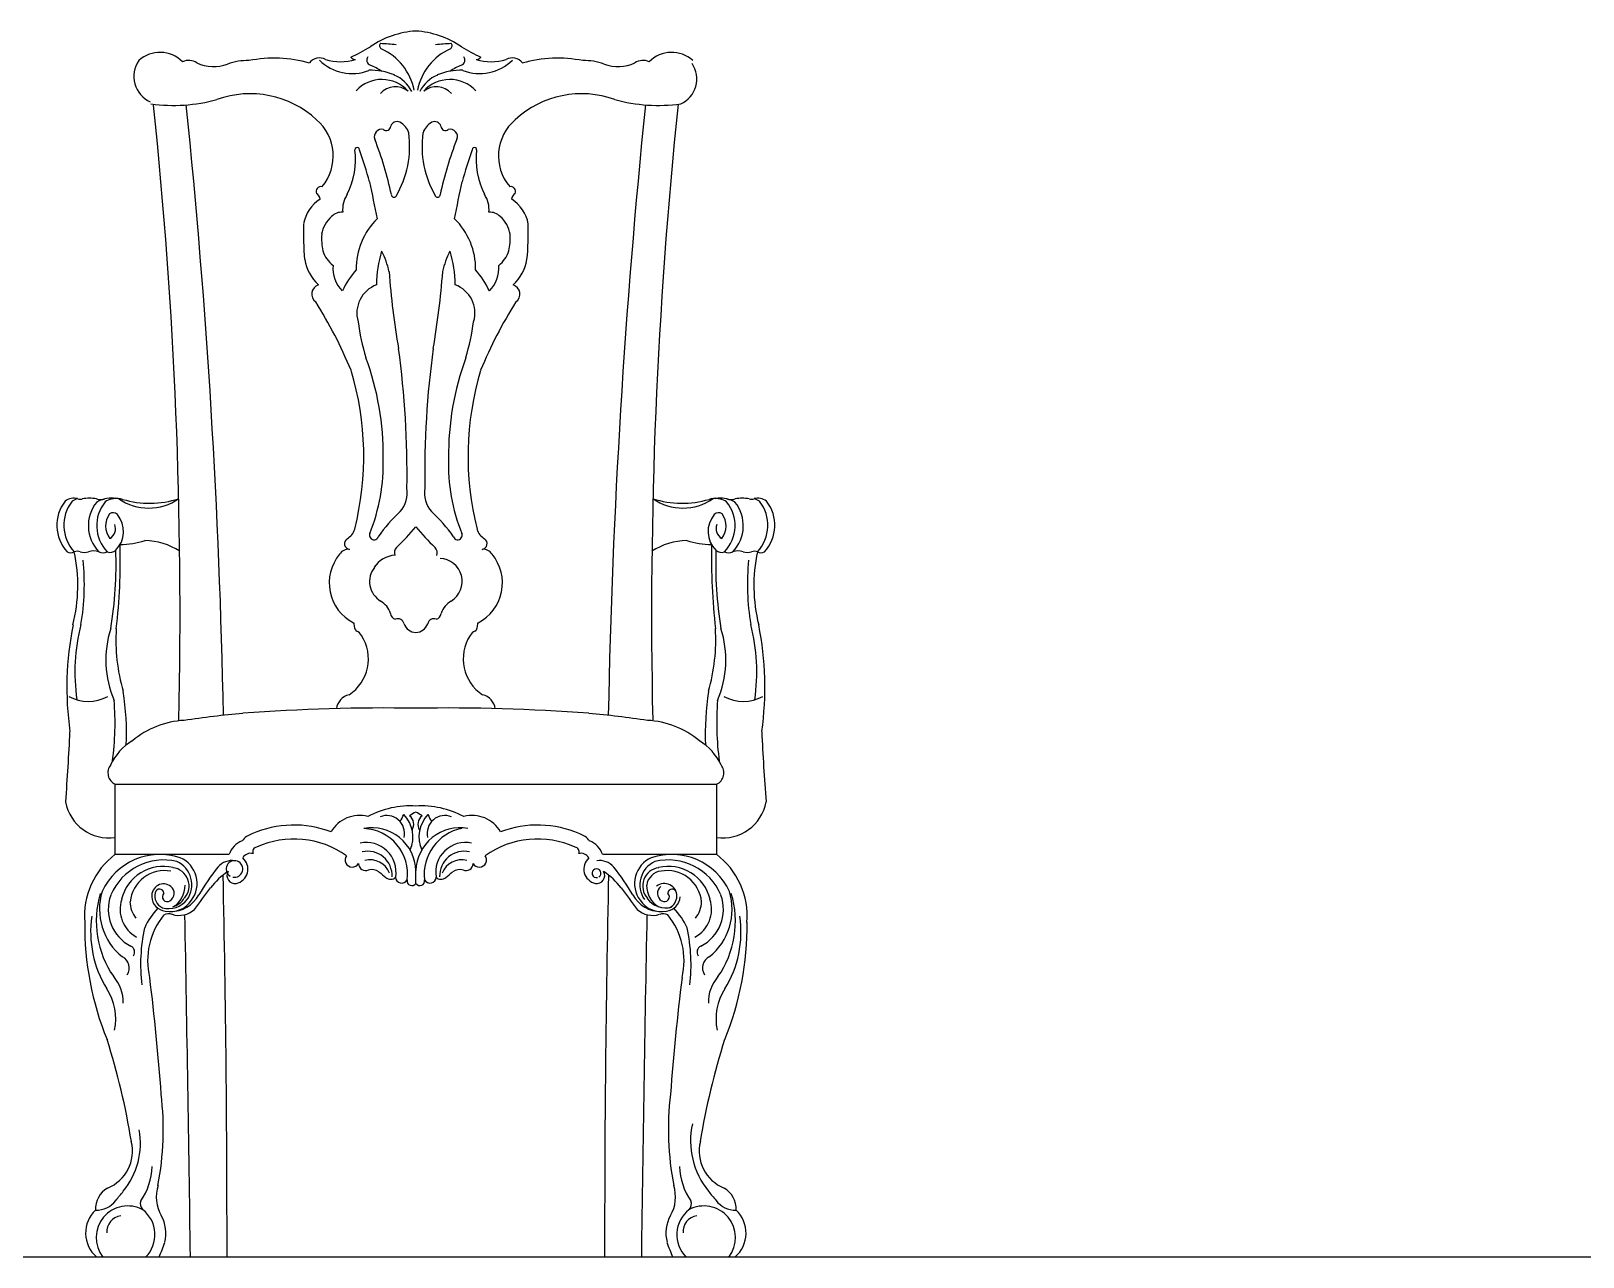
# Model space of a CAD drawing. Header units: inches. Extents: x 11 to 53.5, y 7.4 to 32.2.
# Drawn here: x 50.615 to 51.944, y 27.959 to 29.009 of the extents above; entities that cross this region are included whole.
import ezdxf

# ---------------------------------------------------------------- set-up
doc = ezdxf.new("R2010")
doc.units = ezdxf.units.IN
doc.header["$MEASUREMENT"] = 0
doc.layers.add('02', color=2, linetype='Continuous')
doc.layers.add('1', color=1, linetype='Continuous')

msp = doc.modelspace()

# ---------------------------------------------------------------- linework, layer by layer
at = {"layer": '02'}
for p, q in [((50.7416, 28.6084), (50.7416, 28.6084)), ((51.1478, 28.6084), (51.1478, 28.6084)), ((50.8924, 28.5822), (50.8924, 28.5822)), ((50.9971, 28.5822), (50.9971, 28.5822)), ((50.8768, 28.4284), (50.8768, 28.4284)), ((50.6872, 28.3637), (51.2022, 28.3637)), ((50.6872, 28.3037), (50.6872, 28.3637)), ((51.2022, 28.3637), (51.2022, 28.3037)), ((50.6872, 28.3037), (50.7848, 28.3037)), ((51.1046, 28.3037), (51.2022, 28.3037)), ((50.9447, 28.2787), (50.9447, 28.2897)), ((51.1554, 28.2611), (51.1554, 28.2611))]:
    msp.add_line(p, q, dxfattribs=at)
for centre, radius, start, end in [((50.9498, 28.9307), 0.0784, 93.7159, 124.2448), ((50.9396, 28.9307), 0.0784, 55.7552, 86.2841), ((50.7256, 28.9635), 0.0271, 44.6596, 132.2473), ((50.8132, 29.1484), 0.1788, 295.1349, 301.1726), ((50.9167, 28.9963), 0.00306, 132.9041, 238.5297), ((51.0102, 30.2008), 1.2061, 265.4554, 266.0809), ((50.8946, 28.9484), 0.0497, 11.3846, 65.6099), ((50.9948, 28.9484), 0.0497, 114.3901, 168.6154), ((50.8792, 30.2008), 1.2061, 273.9191, 274.5446), ((50.9727, 28.9963), 0.00306, 301.4703, 47.0959), ((51.0763, 29.1484), 0.1788, 238.8274, 244.8651), ((51.1638, 28.9635), 0.0271, 47.7527, 135.3404), ((50.7271, 28.9701), 0.0239, 145.6567, 245.7989), ((50.7502, 28.972), 0.0118, 53.9859, 116.4969), ((50.7715, 29.0121), 0.0337, 244.7487, 290.8508), ((50.7997, 28.9394), 0.0442, 87.3687, 111.5363), ((50.8235, 28.8754), 0.1103, 74.1693, 101.3439), ((50.8622, 28.9751), 0.0108, 61.1478, 143.0854), ((50.8901, 29.0124), 0.0399, 225.5035, 291.1418), ((50.8801, 29.0265), 0.0439, 253.1118, 287.2013), ((50.8928, 28.9889), 0.00436, 212.0621, 274.8561), ((50.907, 28.9839), 0.00432, 139.5745, 253.2386), ((50.9063, 28.9223), 0.053, 67.8161, 92.0434), ((50.8819, 28.9249), 0.0598, 55.8028, 66.5501), ((50.9831, 28.9223), 0.053, 87.9566, 112.1839), ((51.0075, 28.9249), 0.0598, 113.4499, 124.1972), ((50.9824, 28.9839), 0.00432, 286.7614, 40.4255), ((50.9994, 29.0124), 0.0399, 248.8582, 314.4965), ((50.9967, 28.9889), 0.00436, 265.1439, 327.9379), ((51.0093, 29.0265), 0.0439, 252.7987, 286.8882), ((51.0273, 28.9751), 0.0108, 36.9146, 118.8522), ((51.066, 28.8754), 0.1103, 78.6561, 105.8307), ((51.0897, 28.9394), 0.0442, 68.4637, 92.6313), ((51.118, 29.0121), 0.0337, 249.1492, 295.2513), ((51.1393, 28.972), 0.0118, 63.5031, 126.0141), ((51.162, 28.9678), 0.0234, 294.2054, 34.4814), ((50.9156, 28.9373), 0.0301, 41.7816, 137.1682), ((50.9136, 28.9426), 0.0313, 27.7213, 66.1574), ((50.9758, 28.9426), 0.0313, 113.8426, 152.2787), ((50.9739, 28.9373), 0.0301, 42.8318, 138.2184), ((50.7371, 29.0875), 0.1423, 262.2257, 285.1834), ((50.8029, 28.8716), 0.0836, 47.2289, 109.9335), ((50.9273, 28.9436), 0.0175, 52.1272, 137.7168), ((50.9622, 28.9436), 0.0175, 42.2832, 127.8728), ((51.0866, 28.8716), 0.0836, 70.0665, 132.7711), ((51.1523, 29.0875), 0.1423, 254.8166, 277.7743), ((46.5318, 28.5091), 4.211, 358.7599, 5.9481), ((44.4196, 28.2979), 6.3616, 1.12399, 5.84376), ((57.4699, 28.2979), 6.3616, 174.15624, 178.87601), ((55.3577, 28.5091), 4.2111, 174.0423, 181.2266), ((50.8331, 28.9019), 0.0409, 319.9824, 49.4677), ((50.9155, 28.9185), 0.00636, 76.6732, 200.8952), ((50.9194, 28.9276), 0.00384, 229.1991, 355.9977), ((50.9285, 28.9259), 0.00543, 63.51, 164.9137), ((50.9238, 28.9171), 0.0155, 16.8285, 62.494), ((50.9657, 28.9171), 0.0155, 117.506, 163.1715), ((50.9609, 28.9259), 0.00543, 15.0863, 116.49), ((50.97, 28.9276), 0.00384, 184.0023, 310.8009), ((50.974, 28.9185), 0.00636, 339.1048, 103.3268), ((51.0564, 28.9019), 0.0409, 130.5323, 220.0176), ((50.8945, 28.9073), 0.00191, 357.5235, 182.4765), ((50.6189, 28.8031), 0.3119, 12.1498, 21.2819), ((50.8555, 28.91), 0.0839, 329.4709, 7.936), ((51.0339, 28.91), 0.0839, 172.064, 210.5291), ((51.2705, 28.8031), 0.3119, 158.7181, 167.8502), ((50.9949, 28.9073), 0.00191, 357.5235, 182.4765), ((50.8271, 28.899), 0.066, 333.0301, 7.0969), ((50.5351, 28.778), 0.3837, 15.3811, 19.6719), ((51.3543, 28.778), 0.3837, 160.3281, 164.6189), ((51.0623, 28.899), 0.066, 172.9031, 206.9699), ((50.8636, 28.8714), 0.00425, 78.9125, 202.4495), ((50.8564, 28.8644), 0.0063, 5.0382, 59.236), ((50.9058, 28.8559), 0.0238, 146.425, 185.5151), ((52.4606, 29.1877), 1.5857, 191.1976, 192.3654), ((50.9261, 28.8689), 0.0023, 185.061, 317.4017), ((50.9633, 28.8689), 0.0023, 222.5983, 354.939), ((49.4288, 29.1877), 1.5857, 347.6346, 348.8024), ((50.9836, 28.8559), 0.0238, 354.4849, 33.575), ((51.0259, 28.8714), 0.00425, 337.5505, 101.0875), ((51.033, 28.8644), 0.0063, 120.764, 174.9618), ((50.8808, 28.8375), 0.0329, 123.3623, 169.2018), ((51.0087, 28.8375), 0.0329, 10.7982, 56.6377), ((51.1133, 28.8372), 0.2649, 178.6173, 185.2052), ((50.8893, 28.8306), 0.0256, 130.6662, 170.5666), ((50.8809, 28.8424), 0.0113, 84.0395, 137.2712), ((50.9531, 28.8054), 0.0595, 134.0628, 181.0091), ((50.9364, 28.8054), 0.0595, 358.9909, 45.9372), ((51.0085, 28.8424), 0.0113, 42.7288, 95.9605), ((51.0002, 28.8306), 0.0256, 9.4334, 49.3338), ((50.7761, 28.8372), 0.2649, 354.7948, 1.3827), ((50.9281, 28.8319), 0.0641, 177.4075, 190.2285), ((50.9614, 28.8319), 0.0641, 349.7715, 2.5925), ((50.8898, 28.8288), 0.0261, 198.3272, 232.1843), ((51.001, 28.7928), 0.0899, 162.1481, 180.7727), ((50.8593, 28.7902), 0.0637, 11.481, 28.191), ((51.0301, 28.7902), 0.0637, 151.809, 168.519), ((50.8884, 28.7928), 0.0899, 359.2273, 17.8519), ((50.9997, 28.8288), 0.0261, 307.8157, 341.6728), ((50.8881, 28.8201), 0.0392, 190.1332, 226.8644), ((50.9015, 28.8059), 0.0278, 175.4006, 224.7284), ((50.9569, 28.7499), 0.0835, 139.2729, 154.1187), ((51.6343, 28.857), 0.7146, 184.3445, 189.6818), ((50.2552, 28.857), 0.7146, 350.3182, 355.6555), ((50.9326, 28.7499), 0.0835, 25.8813, 40.7271), ((50.988, 28.8059), 0.0278, 315.2716, 4.5994), ((51.0013, 28.8201), 0.0392, 313.1356, 349.8668), ((50.8638, 28.7836), 0.00825, 108.0104, 234.1915), ((50.92, 28.7673), 0.0258, 110.1038, 196.7176), ((50.9695, 28.7673), 0.0258, 343.2824, 69.8962), ((51.0256, 28.7836), 0.00825, 305.8085, 71.9896), ((50.5256, 28.5679), 0.3935, 22.4676, 32.0924), ((51.3638, 28.5679), 0.3935, 147.9076, 157.5324), ((51.0797, 28.7838), 0.186, 187.3745, 197.0989), ((50.8097, 28.7838), 0.186, 342.9011, 352.6255), ((50.1544, 28.6302), 0.7828, 359.068, 7.834), ((51.7351, 28.6302), 0.7828, 172.166, 180.932), ((50.6747, 28.6456), 0.2421, 359.3976, 20.1645), ((51.2148, 28.6456), 0.2421, 159.8355, 180.6024), ((50.6437, 28.6446), 0.2564, 345.9127, 16.6872), ((51.2458, 28.6446), 0.2564, 163.3128, 194.0873), ((50.7564, 28.6382), 0.1604, 338.1741, 1.7306), ((51.133, 28.6382), 0.1604, 178.2694, 201.8259), ((50.9127, 28.6135), 0.0247, 318.8962, 9.1809), ((50.9768, 28.6135), 0.0247, 170.8191, 221.1038), ((50.6702, 28.5855), 0.033, 141.4109, 223.3242), ((50.6762, 28.5855), 0.033, 141.4109, 223.3242), ((50.652, 28.5963), 0.0124, 75.7856, 127.9172), ((50.658, 28.5963), 0.0124, 103.9054, 127.9172), ((50.6577, 28.6158), 0.00793, 251.1591, 281.5659), ((50.6652, 28.5808), 0.0279, 77.6806, 102.3194), ((50.6963, 28.5851), 0.0321, 140.8814, 223.9334), ((50.6748, 28.6216), 0.014, 255.0476, 284.9524), ((50.6842, 28.5824), 0.0263, 86.3915, 119.2898), ((50.7038, 28.5852), 0.0324, 141.0625, 223.7254), ((50.6884, 28.59), 0.0184, 84.3934, 122.2679), ((50.6878, 28.5916), 0.0171, 70.1455, 96.3475), ((50.7159, 28.6454), 0.0451, 235.2215, 304.7887), ((50.7166, 28.6865), 0.0821, 253.7186, 287.7403), ((51.1728, 28.6865), 0.0821, 252.2597, 286.2814), ((51.1735, 28.6454), 0.0451, 235.2113, 304.7785), ((51.2016, 28.5916), 0.0171, 83.6525, 109.8545), ((51.201, 28.59), 0.0184, 57.7321, 95.6066), ((51.2052, 28.5825), 0.0263, 60.7235, 93.6213), ((51.1857, 28.5852), 0.0324, 316.2746, 38.9375), ((51.2146, 28.6216), 0.014, 255.0476, 284.9524), ((51.1931, 28.5851), 0.0321, 316.0666, 39.1186), ((51.2242, 28.5808), 0.0279, 77.6806, 102.3194), ((51.2318, 28.6158), 0.00793, 258.4341, 288.8409), ((51.2374, 28.5963), 0.0124, 52.0828, 104.2144), ((51.2314, 28.5963), 0.0124, 52.0828, 76.0946), ((51.2132, 28.5855), 0.033, 316.6758, 38.5891), ((51.2192, 28.5855), 0.033, 316.6758, 38.5891), ((50.6966, 28.5849), 0.0176, 143.8733, 217.6562), ((50.6854, 28.5909), 0.00534, 45.7234, 124.7594), ((50.672, 28.5802), 0.0224, 314.5029, 40.1901), ((51.0236, 28.4983), 0.1354, 132.9972, 145.1144), ((50.8659, 28.4983), 0.1354, 34.8856, 47.0028), ((51.2174, 28.5802), 0.0224, 139.8099, 225.4971), ((51.204, 28.5909), 0.00534, 55.2406, 134.2766), ((51.1928, 28.5849), 0.0176, 322.3438, 36.1267), ((50.6774, 28.5827), 0.0101, 301.4914, 20.4922), ((50.8788, 28.5862), 0.0141, 299.5944, 343.7659), ((50.9089, 28.577), 0.00388, 156.4493, 339.9895), ((50.7869, 28.7146), 0.2047, 313.6685, 320.4559), ((51.1025, 28.7146), 0.2047, 219.5441, 226.3315), ((50.9806, 28.577), 0.00388, 200.0105, 23.5507), ((51.0106, 28.5862), 0.0141, 196.2341, 240.4056), ((51.212, 28.5827), 0.0101, 159.5078, 238.5086), ((50.6547, 28.5557), 0.0076, 70.9619, 109.0381), ((50.6688, 28.5501), 0.0135, 71.1591, 108.8409), ((50.683, 28.5689), 0.00665, 246.4725, 315.3277), ((50.3639, 28.5513), 0.3241, 350.3815, 2.2965), ((50.1723, 28.5566), 0.5193, 353.4035, 1.3706), ((50.691, 28.6414), 0.0724, 270.376, 287.509), ((50.7119, 28.5165), 0.0559, 56.8482, 89.1707), ((50.8869, 28.5562), 0.00874, 84.0905, 148.9913), ((50.8886, 28.5698), 0.00498, 124.7414, 261.0143), ((50.9329, 28.562), 0.0065, 136.1245, 200.4669), ((50.9565, 28.562), 0.0065, 339.5331, 43.8755), ((51.0008, 28.5698), 0.00498, 278.9857, 55.2586), ((51.0025, 28.5562), 0.00874, 31.0087, 95.9095), ((51.1775, 28.5165), 0.0559, 90.8293, 123.1518), ((51.1985, 28.6414), 0.0724, 252.491, 269.624), ((51.7172, 28.5566), 0.5193, 178.6294, 186.5965), ((51.5256, 28.5513), 0.3241, 177.7035, 189.6185), ((51.2064, 28.5689), 0.00665, 224.6723, 293.5275), ((51.2206, 28.5501), 0.0135, 71.1591, 108.8409), ((51.2348, 28.5557), 0.0076, 70.9619, 109.0381), ((50.6492, 28.5669), 0.00503, 233.4072, 306.5928), ((50.517, 28.5339), 0.1382, 345.8962, 12.0813), ((50.6608, 28.5736), 0.0114, 251.1591, 288.8409), ((50.4529, 28.5349), 0.2079, 350.4619, 5.7158), ((50.6768, 28.5689), 0.00707, 239.4862, 300.5138), ((50.9089, 28.5361), 0.0384, 140.1565, 242.923), ((50.9277, 28.5379), 0.0219, 92.4427, 148.043), ((50.9647, 28.5374), 0.0197, 301.6466, 87.7665), ((50.9805, 28.5361), 0.0384, 297.077, 39.8435), ((51.2127, 28.5689), 0.00707, 239.4862, 300.5138), ((51.2286, 28.5736), 0.0114, 251.1591, 288.8409), ((51.4366, 28.5349), 0.2079, 174.2842, 189.5381), ((51.3724, 28.5339), 0.1382, 167.9187, 194.1038), ((51.2403, 28.5669), 0.00503, 233.4072, 306.5928), ((50.9248, 28.5374), 0.0197, 142.2335, 238.3534), ((50.9057, 28.5047), 0.0181, 17.1203, 61.1973), ((50.9292, 28.511), 0.00634, 188.7753, 251.5499), ((50.9602, 28.511), 0.00634, 288.4501, 351.2247), ((50.9838, 28.5047), 0.0181, 118.8027, 162.8797), ((50.9159, 28.4468), 0.2701, 168.5862, 188.0989), ((50.818, 28.4596), 0.1653, 165.6788, 188.1791), ((50.7676, 28.4702), 0.0884, 162.2898, 203.1103), ((50.846, 28.4873), 0.1582, 176.4956, 196.1423), ((50.914, 28.5039), 0.0226, 184.9352, 196.1645), ((50.8964, 28.4983), 0.00417, 190.5114, 236.9251), ((50.9294, 28.5002), 0.00529, 10.4684, 113.8861), ((50.9451, 28.5048), 0.0111, 199.0385, 268.1045), ((50.9444, 28.5048), 0.0111, 271.8955, 340.9615), ((50.9601, 28.5002), 0.00529, 66.1139, 169.5316), ((50.9931, 28.4983), 0.00417, 303.0749, 349.4886), ((50.9754, 28.5039), 0.0226, 343.8355, 355.0648), ((51.0434, 28.4873), 0.1582, 343.8577, 3.5044), ((51.1218, 28.4702), 0.0884, 336.8897, 17.7102), ((51.0714, 28.4596), 0.1653, 351.8209, 14.3212), ((50.9736, 28.4468), 0.2701, 351.9011, 11.4138), ((50.8673, 28.471), 0.0368, 303.3433, 33.0552), ((50.8909, 28.4874), 0.00812, 26.9978, 67.1304), ((51.0221, 28.471), 0.0368, 146.9448, 236.6567), ((50.9985, 28.4874), 0.00812, 112.8696, 153.0022), ((50.6642, 28.4697), 0.0351, 241.5546, 298.4454), ((50.4358, 28.4163), 0.2513, 352.4776, 4.4041), ((50.4614, 28.4071), 0.2355, 357.5831, 8.8272), ((50.8902, 28.427), 0.0135, 101.4444, 174.1516), ((50.9992, 28.427), 0.0135, 5.7443, 78.5979), ((51.4281, 28.4071), 0.2355, 171.1725, 182.4173), ((51.4537, 28.4163), 0.2513, 175.5959, 187.5224), ((51.2253, 28.4697), 0.0351, 241.5546, 298.4454), ((50.7503, 28.3434), 0.0751, 93.0372, 130.0641), ((50.8759, 27.5424), 0.8855, 95.1339, 98.4172), ((50.9183, 26.8066), 1.6224, 89.0674, 94.3004), ((50.9711, 26.8066), 1.6224, 85.6996, 90.9326), ((51.0135, 27.5424), 0.8855, 81.5828, 84.8662), ((51.1392, 28.3434), 0.0751, 49.936, 86.9628), ((48.6984, 28.4971), 1.9521, 355.6388, 357.4045), ((53.1911, 28.4971), 1.9521, 182.5955, 184.3612), ((50.7258, 28.3606), 0.0468, 120.7359, 155.2296), ((51.1636, 28.3606), 0.0468, 24.7704, 59.2641), ((50.6918, 28.3735), 0.0108, 141.375, 245.0041), ((51.1977, 28.3735), 0.0108, 294.9959, 38.625), ((50.6819, 28.3555), 0.0378, 190.4791, 278.0301), ((50.9398, 28.269), 0.0761, 86.2878, 118.3639), ((50.9157, 28.3447), 0.0199, 320.2772, 339.481), ((50.915, 28.3186), 0.0272, 335.5583, 44.5637), ((50.9844, 28.2677), 0.0824, 118.8268, 123.1184), ((50.9496, 28.269), 0.0761, 61.6361, 93.7122), ((50.905, 28.2677), 0.0824, 56.8816, 61.1732), ((50.9745, 28.3186), 0.0272, 135.4363, 204.4417), ((50.9737, 28.3447), 0.0199, 200.519, 219.7228), ((51.2075, 28.3555), 0.0378, 261.9699, 349.5209), ((50.8404, 28.239), 0.0897, 69.3057, 113.6976), ((50.8964, 28.3088), 0.0281, 75.1675, 149.8961), ((50.9071, 28.2886), 0.0377, 1.6048, 100.4306), ((50.8989, 28.287), 0.0387, 352.044, 87.9878), ((50.9198, 28.3217), 0.0152, 346.6199, 112.1505), ((50.9338, 28.3294), 0.00913, 327.3, 52.33), ((50.9824, 28.2886), 0.0377, 79.5694, 178.3952), ((50.9556, 28.3294), 0.00913, 127.67, 212.7), ((50.9918, 28.2867), 0.0399, 101.0666, 187.2724), ((50.9696, 28.3217), 0.0152, 67.8495, 193.3801), ((50.993, 28.3088), 0.0281, 30.1039, 104.8325), ((51.049, 28.239), 0.0897, 66.3024, 110.6943), ((50.8032, 28.2969), 0.0196, 111.7432, 159.7431), ((50.809, 28.3058), 0.016, 106.806, 144.2852), ((50.8404, 28.239), 0.0777, 54.7392, 114.3916), ((50.9023, 28.2883), 0.0255, 350.602, 102.0363), ((50.9872, 28.2883), 0.0255, 77.9637, 189.398), ((51.049, 28.239), 0.0777, 65.6084, 125.2608), ((51.0805, 28.3058), 0.016, 35.7148, 73.194), ((51.0862, 28.2969), 0.0196, 20.2569, 68.2568), ((50.7276, 28.2506), 0.0667, 127.2558, 184.4999), ((50.7254, 28.2493), 0.0542, 71.0469, 155.4817), ((50.7288, 28.2496), 0.0492, 76.7373, 157.0014), ((50.7309, 28.2774), 0.022, 325.4127, 65.3185), ((50.7335, 28.2787), 0.0239, 323.2332, 66.5637), ((50.7873, 28.2821), 0.0162, 81.296, 139.007), ((50.7894, 28.2911), 0.00708, 258.0113, 239.3139), ((50.7883, 28.291), 0.0126, 282.3142, 49.0514), ((50.8032, 28.2969), 0.00761, 74.5944, 151.2903), ((50.809, 28.3058), 0.00402, 99.5837, 202.2557), ((50.8903, 28.2989), 0.00619, 144.8154, 329.4291), ((50.9035, 28.2853), 0.0209, 357.688, 102.9515), ((50.9056, 28.2811), 0.0178, 20.9826, 105.0045), ((50.986, 28.2853), 0.0209, 77.0485, 182.312), ((50.9839, 28.2811), 0.0178, 74.9955, 159.0174), ((50.9991, 28.2989), 0.00619, 210.5709, 35.1846), ((51.0805, 28.3058), 0.00402, 337.7443, 80.4163), ((51.0862, 28.2969), 0.00761, 28.7097, 105.4056), ((51.1012, 28.291), 0.0126, 130.9486, 257.6858), ((51.1021, 28.2821), 0.0162, 40.993, 98.704), ((51.1559, 28.2787), 0.0239, 113.4363, 216.7668), ((51.1586, 28.2774), 0.022, 114.6815, 214.5873), ((51.164, 28.2493), 0.0542, 24.5183, 108.9531), ((51.1607, 28.2496), 0.0492, 22.9986, 103.2627), ((51.1618, 28.2506), 0.0667, 355.5001, 52.7442), ((50.7282, 28.2569), 0.0364, 76.4117, 166.881), ((50.7297, 28.2599), 0.0298, 80.2156, 174.0428), ((50.7347, 28.2765), 0.0158, 318.0419, 83.1829), ((50.9876, 28.1306), 0.2673, 142.6613, 148.851), ((50.814, 28.2418), 0.0559, 122.5768, 143.7996), ((36.5982, 27.978), 14.1848, 359.92209, 1.24372), ((50.7898, 28.2854), 0.00684, 149.5424, 279.5102), ((50.9016, 28.2956), 0.00597, 178.8809, 295.7034), ((50.9068, 28.2787), 0.0118, 57.6275, 102.8803), ((51.01, 28.4011), 0.1484, 229.2625, 232.2179), ((50.9231, 28.288), 0.00579, 225.616, 318.1611), ((50.9326, 28.2842), 0.00522, 181.0558, 330.9002), ((50.9568, 28.2842), 0.00522, 209.0998, 358.9442), ((50.9663, 28.288), 0.00579, 221.8389, 314.384), ((50.8794, 28.4011), 0.1484, 307.7821, 310.7375), ((50.9826, 28.2787), 0.0118, 77.1197, 122.3725), ((50.9878, 28.2956), 0.00597, 244.2966, 1.1191), ((51.0995, 28.2874), 0.0038, 300.6609, 281.9992), ((51.0996, 28.2854), 0.00684, 260.4898, 30.4576), ((51.0754, 28.2418), 0.0559, 36.2004, 57.4232), ((65.2912, 27.978), 14.1848, 178.75628, 180.07791), ((50.9018, 28.1306), 0.2673, 31.149, 37.3387), ((51.1548, 28.2765), 0.0158, 97.5984, 221.9581), ((51.1564, 28.2753), 0.0141, 96.9072, 172.2003), ((51.1612, 28.2569), 0.0364, 13.119, 103.5883), ((51.1598, 28.2599), 0.0298, 5.9572, 99.7844), ((50.726, 28.2566), 0.0522, 162.9735, 231.3343), ((50.7287, 28.2681), 0.0102, 51.9777, 185.0515), ((50.732, 28.2678), 0.0108, 164.678, 246.1842), ((50.7252, 28.2702), 0.00368, 2.6288, 172.3975), ((50.7302, 28.2702), 0.00756, 301.6329, 51.0607), ((50.7258, 28.2769), 0.0213, 300.8562, 0.6763), ((49.0521, 29.5495), 2.1383, 322.7928, 323.4094), ((50.9413, 28.281), 0.00413, 170.1947, 326.7389), ((50.9482, 28.281), 0.00413, 213.2611, 9.8053), ((52.8374, 29.5495), 2.1383, 216.5906, 217.2072), ((51.1637, 28.2769), 0.0213, 179.3237, 239.1438), ((51.1575, 28.2678), 0.0108, 293.8158, 128.16), ((51.1592, 28.2702), 0.00756, 128.9393, 238.3671), ((51.1642, 28.2702), 0.00368, 7.6025, 177.3712), ((51.1634, 28.2566), 0.0522, 308.6657, 17.0265), ((50.7539, 28.2463), 0.0829, 163.3015, 214.9233), ((50.7169, 28.2565), 0.0356, 159.9156, 242.6738), ((50.7185, 28.2566), 0.0271, 161.635, 241.5977), ((50.723, 28.2636), 0.0231, 181.5315, 218.9575), ((50.7639, 28.218), 0.0562, 135.526, 156.1794), ((50.7312, 28.2677), 0.0127, 182.3176, 264.9482), ((50.7319, 28.2673), 0.00424, 134.3635, 303.2824), ((50.733, 28.2776), 0.0204, 254.7428, 321.5774), ((50.7345, 28.2765), 0.0219, 258.3151, 326.1581), ((50.7348, 28.2819), 0.0273, 269.3191, 331.6045), ((50.7307, 28.2769), 0.0192, 288.1421, 325.0478), ((51.1546, 28.2819), 0.0273, 208.3955, 270.6809), ((51.1549, 28.2765), 0.0219, 213.8419, 281.6849), ((51.1587, 28.2769), 0.0192, 214.9522, 285.333), ((51.1576, 28.2673), 0.00424, 236.7176, 45.6365), ((51.1583, 28.2677), 0.0127, 275.0518, 357.6824), ((51.1256, 28.218), 0.0562, 23.8206, 44.474), ((51.1709, 28.2566), 0.0271, 298.4023, 18.365), ((51.1664, 28.2636), 0.0231, 321.0425, 358.4685), ((51.1725, 28.2565), 0.0356, 297.3262, 20.0844), ((51.1355, 28.2463), 0.0829, 325.0767, 16.6985), ((50.92, 28.2426), 0.2589, 179.3806, 202.1551), ((50.7582, 28.2369), 0.092, 171.4396, 211.8516), ((50.7773, 28.2125), 0.0623, 140.8722, 193.3514), ((50.7329, 28.2446), 0.00816, 68.2918, 118.096), ((50.7419, 28.2708), 0.0195, 252.0777, 312.655), ((-7.3596, 27.1638), 58.1167, 0.7837, 1.072818), ((51.1475, 28.2708), 0.0195, 227.345, 287.9224), ((109.2491, 27.1638), 58.1167, 178.927182, 179.2163), ((51.1566, 28.2446), 0.00816, 61.904, 111.7082), ((51.1121, 28.2125), 0.0623, 346.6486, 39.1278), ((50.9695, 28.2426), 0.2589, 337.8449, 0.6194), ((51.1312, 28.2369), 0.092, 328.1484, 8.5604), ((50.8501, 28.2097), 0.1411, 167.3162, 187.3126), ((51.0393, 28.2097), 0.1411, 352.6874, 12.6838), ((50.6983, 28.2198), 0.00559, 327.6096, 65.8822), ((51.1911, 28.2198), 0.00559, 114.1178, 212.3904), ((50.6888, 28.2064), 0.0105, 326.0028, 63.7127), ((51.2007, 28.2064), 0.0105, 116.2873, 213.9972), ((50.6607, 28.1771), 0.0334, 358.5173, 40.8288), ((48.7487, 27.9522), 1.9834, 4.2186, 7.1238), ((53.1408, 27.9522), 1.9834, 172.8762, 175.7814), ((51.2287, 28.1771), 0.0334, 139.1712, 181.4827), ((50.6403, 28.1626), 0.0474, 348.4236, 32.9209), ((51.2492, 28.1626), 0.0474, 147.0791, 191.5764), ((50.1123, 27.9633), 0.5963, 9.0971, 17.7413), ((51.7771, 27.9633), 0.5963, 162.2587, 170.9029), ((50.4715, 28.068), 0.2569, 349.2019, 6.7252), ((51.4179, 28.068), 0.2569, 173.2748, 190.7981), ((51.2485, 28.0583), 0.0685, 167.7633, 219.1645), ((50.6444, 28.0562), 0.0645, 320.344, 10.1709), ((50.6678, 28.0494), 0.0342, 292.1151, 13.8091), ((51.2216, 28.0494), 0.0342, 166.1909, 247.8849), ((50.6641, 28.0382), 0.0549, 325.0188, 357.8871), ((51.2253, 28.0382), 0.0549, 182.1129, 214.9812), ((50.7544, 28.0102), 0.032, 162.3721, 209.9984), ((51.1351, 28.0102), 0.032, 330.0016, 17.6279), ((50.6908, 28), 0.0204, 119.7069, 183.127), ((50.6711, 28.0195), 0.0207, 268.2756, 323.3343), ((50.5978, 28.0873), 0.1204, 318.2879, 323.1374), ((50.7159, 28.0043), 0.00718, 159.8856, 226.1233), ((51.1736, 28.0043), 0.00718, 313.8767, 20.1144), ((51.2917, 28.0873), 0.1204, 216.8626, 221.7121), ((51.2184, 28.0195), 0.0207, 216.6657, 271.7244), ((51.1986, 28), 0.0204, 356.873, 60.2931), ((50.6889, 27.9791), 0.027, 133.0918, 228.9753), ((50.698, 27.9753), 0.0271, 61.5821, 217.8761), ((50.6938, 27.9804), 0.0137, 97.6174, 184.4685), ((50.6941, 27.9778), 0.0272, 315.3954, 51.7933), ((50.6989, 27.979), 0.0317, 345.8487, 28.6579), ((51.1906, 27.979), 0.0317, 151.3421, 194.1513), ((51.1954, 27.9778), 0.0272, 128.2067, 224.6046), ((51.1872, 27.9804), 0.0137, 97.6174, 184.4685), ((51.1914, 27.9753), 0.0271, 322.1239, 118.4179), ((51.2005, 27.9791), 0.027, 311.0247, 46.9082), ((50.5486, 28.0332), 0.1914, 337.0818, 341.102), ((51.3409, 28.0332), 0.1914, 198.898, 202.9182)]:
    msp.add_arc(centre, radius, start, end, dxfattribs=at)
at = {"layer": '1'}
msp.add_line((32.8586, 27.9587), (53.1849, 27.9587), dxfattribs=at)

doc.saveas('drawing.dxf')
